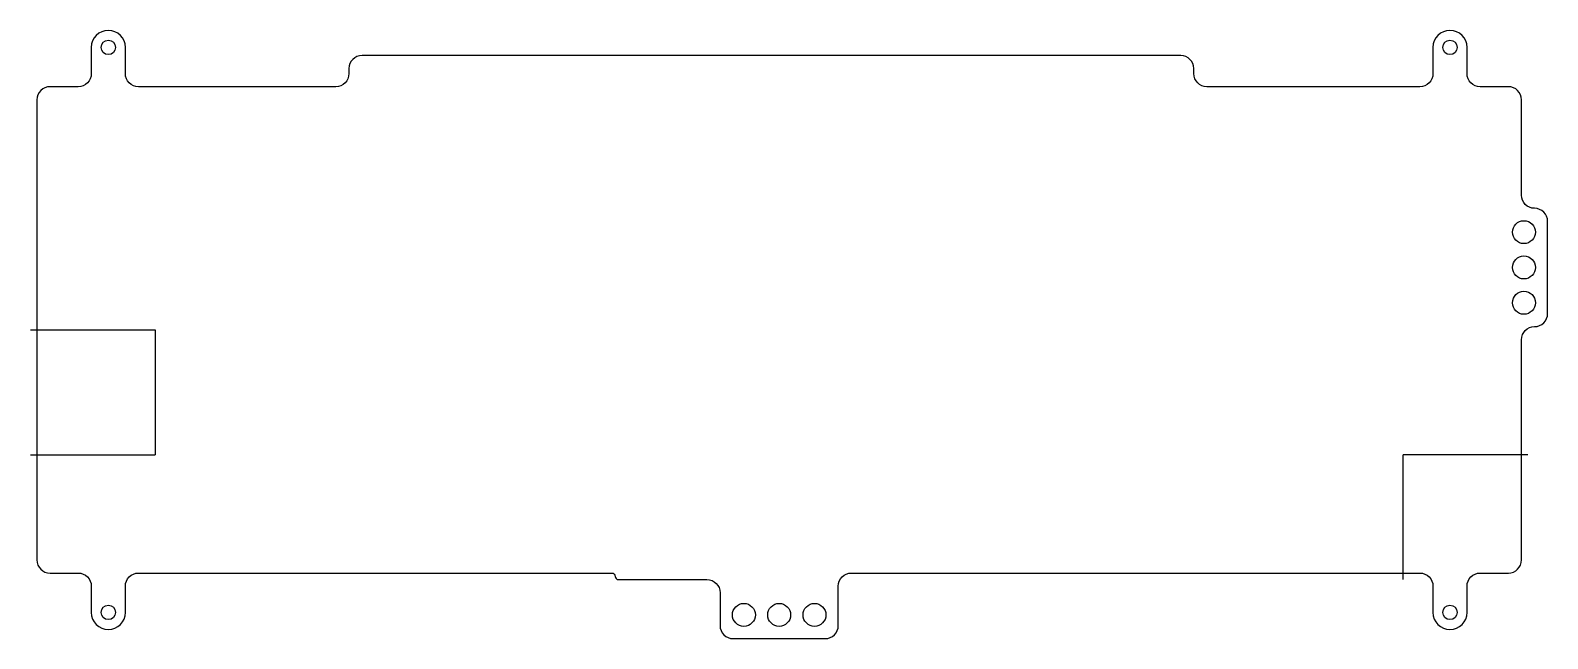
# Model space of a CAD drawing. Header units: millimetres. Extents: x -219 to 13, y -19 to 74.
import ezdxf

# ---------------------------------------------------------------- set-up
doc = ezdxf.new("R2010")
doc.units = ezdxf.units.MM
doc.layers.get('0').update_dxf_attribs({"linetype": 'CONTINUOUS'})

msp = doc.modelspace()

# ---------------------------------------------------------------- linework, layer by layer
for p, q in [((-219.075, 28.575), (-200.025, 28.575)), ((-200.025, 28.575), (-200.025, 9.525)), ((-219.075, 9.525), (-200.025, 9.525)), ((9.525, 9.525), (-9.525, 9.525)), ((-9.525, -9.525), (-9.525, 9.525))]:
    msp.add_line(p, q)
for points in [[(-113.8, -16.53125, 0.414213562), (-111.8, -18.53125), (-97.75, -18.53125, 0.414213562), (-95.75, -16.53125), (-95.75, -10.525, -0.414213562), (-93.75, -8.525), (-6.98125, -8.525, -0.414213562), (-4.98125, -10.525), (-4.98125, -14.525, 1), (0.21875, -14.525), (0.21875, -10.525, -0.414213562), (2.21875, -8.525), (6.525, -8.525, 0.414213562), (8.525, -6.525), (8.525, 27.075, -0.414213562), (10.525, 29.075, 0.414213562), (12.525, 31.075), (12.525, 45.125, 0.414213562), (10.525, 47.125, -0.414213562), (8.525, 49.125), (8.525, 63.675, 0.414213562), (6.525, 65.675), (2.21875, 65.675, -0.414213562), (0.21875, 67.675), (0.21875, 71.675, 1), (-4.98125, 71.675), (-4.98125, 67.675, -0.414213562), (-6.98125, 65.675), (-39.48125, 65.675, -0.414213562), (-41.48125, 67.675), (-41.48125, 68.4375, 0.414213562), (-43.48125, 70.4375), (-168.45, 70.4375, 0.414213562), (-170.45, 68.4375), (-170.45, 67.675, -0.414213562), (-172.45, 65.675), (-202.56875, 65.675, -0.414213562), (-204.56875, 67.675), (-204.56875, 71.675, 1), (-209.76875, 71.675), (-209.76875, 67.675, -0.414213562), (-211.76875, 65.675), (-216.075, 65.675, 0.414213562), (-218.075, 63.675), (-218.075, -6.525, 0.414213562), (-216.075, -8.525), (-211.76875, -8.525, -0.414213562), (-209.76875, -10.525), (-209.76875, -14.525, 1), (-204.56875, -14.525), (-204.56875, -10.525, -0.414213562), (-202.56875, -8.525), (-130.3, -8.525, -0.414213562), (-129.8, -9.025, 0.414213562), (-129.3, -9.525), (-115.8, -9.525, -0.414213562), (-113.8, -11.525)], [(-93.75, -8.525), (-6.98125, -8.525, -0.414213562), (-4.98125, -10.525), (-4.98125, -14.525, 1), (0.21875, -14.525), (0.21875, -10.525, -0.414213562), (2.21875, -8.525), (6.525, -8.525, 0.414213562), (8.525, -6.525), (8.525, 27.075, -0.414213562), (10.525, 29.075, 0.414213562), (12.525, 31.075), (12.525, 45.125, 0.414213562), (10.525, 47.125, -0.414213562), (8.525, 49.125), (8.525, 63.675, 0.414213562), (6.525, 65.675), (2.21875, 65.675, -0.414213562), (0.21875, 67.675), (0.21875, 71.675, 1), (-4.98125, 71.675), (-4.98125, 67.675, -0.414213562), (-6.98125, 65.675), (-39.48125, 65.675, -0.414213562), (-41.48125, 67.675), (-41.48125, 68.4375, 0.414213562), (-43.48125, 70.4375), (-168.45, 70.4375, 0.414213562), (-170.45, 68.4375), (-170.45, 67.675, -0.414213562), (-172.45, 65.675), (-202.56875, 65.675, -0.414213562), (-204.56875, 67.675), (-204.56875, 71.675, 1), (-209.76875, 71.675), (-209.76875, 67.675, -0.414213562), (-211.76875, 65.675), (-216.075, 65.675, 0.414213562), (-218.075, 63.675), (-218.075, -6.525, 0.414213562), (-216.075, -8.525), (-211.76875, -8.525, -0.414213562), (-209.76875, -10.525), (-209.76875, -14.525, 1), (-204.56875, -14.525), (-204.56875, -10.525, -0.414213562), (-202.56875, -8.525), (-130.3, -8.525, -0.414213562), (-129.8, -9.025, 0.414213562), (-129.3, -9.525), (-115.8, -9.525, -0.414213562), (-113.8, -11.525), (-113.8, -16.53125, 0.414213562), (-111.8, -18.53125), (-97.75, -18.53125, 0.414213562), (-95.75, -16.53125), (-95.75, -10.525, -0.414213562)]]:
    msp.add_lwpolyline(points, format="xyb", close=True)
for centre, radius in [((-207.16875, 71.675), 1.1), ((-207.16875, 71.675), 1.1), ((-2.38125, 71.675), 1.1), ((-2.38125, 71.675), 1.1), ((8.9, 43.4875), 1.75), ((8.9, 38.1), 1.75), ((8.9, 32.7125), 1.75), ((-207.16875, -14.525), 1.1), ((-207.16875, -14.525), 1.1), ((-110.1625, -14.90625), 1.75), ((-104.775, -14.90625), 1.75), ((-99.3875, -14.90625), 1.75), ((-2.38125, -14.525), 1.1), ((-2.38125, -14.525), 1.1)]:
    msp.add_circle(centre, radius)

doc.saveas('drawing.dxf')
